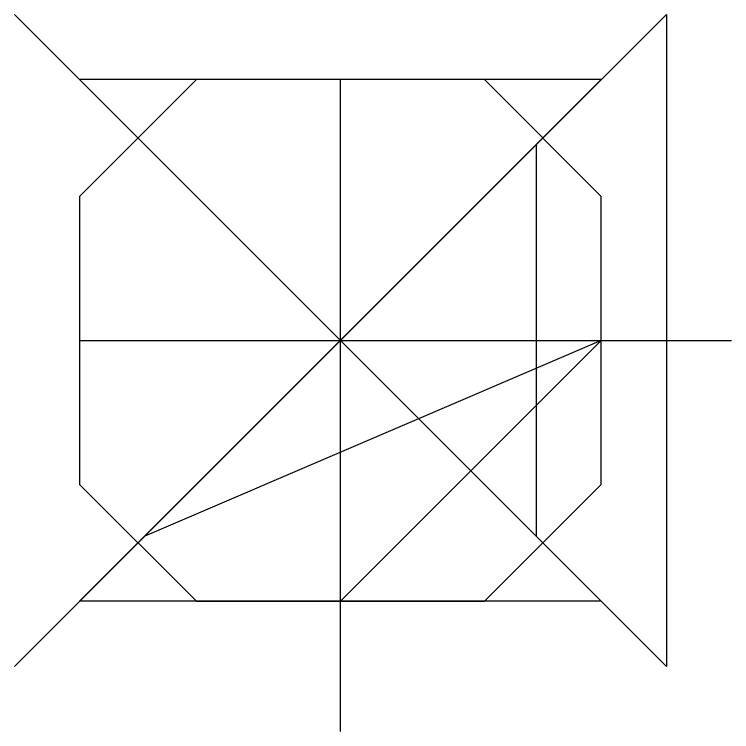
# Model space of a CAD drawing. Header units: metres. Extents: x -5 to 4935, y -6 to 3461.
# Drawn here: x -5 to 6, y -6 to 5 of the extents above; entities that cross this region are included whole.
import ezdxf

# ---------------------------------------------------------------- set-up
doc = ezdxf.new("R2010")
doc.units = ezdxf.units.M

msp = doc.modelspace()

# ---------------------------------------------------------------- linework, layer by layer
for points in [[(-5, -5), (5, 5), (5, -5), (-5, 5)], [(-4, 0), (4, 0), (0, -4), (0, 4)], [(-4, -4), (4, 4), (-4, 4), (4, -4), (-4, -4)], [(4, 0), (4, 2.209139), (2.209139, 4), (0, 4), (-2.209139, 4), (-4, 2.209139), (-4, 0), (-4, -2.209139), (-2.209139, -4), (0, -4), (2.209139, -4), (4, -2.209139), (4, 0), (-3, -3), (3, 3), (3, -3), (-3, 3)], [(0, -6), (0, 0), (6, 0)]]:
    msp.add_lwpolyline(points)

doc.saveas('drawing.dxf')
